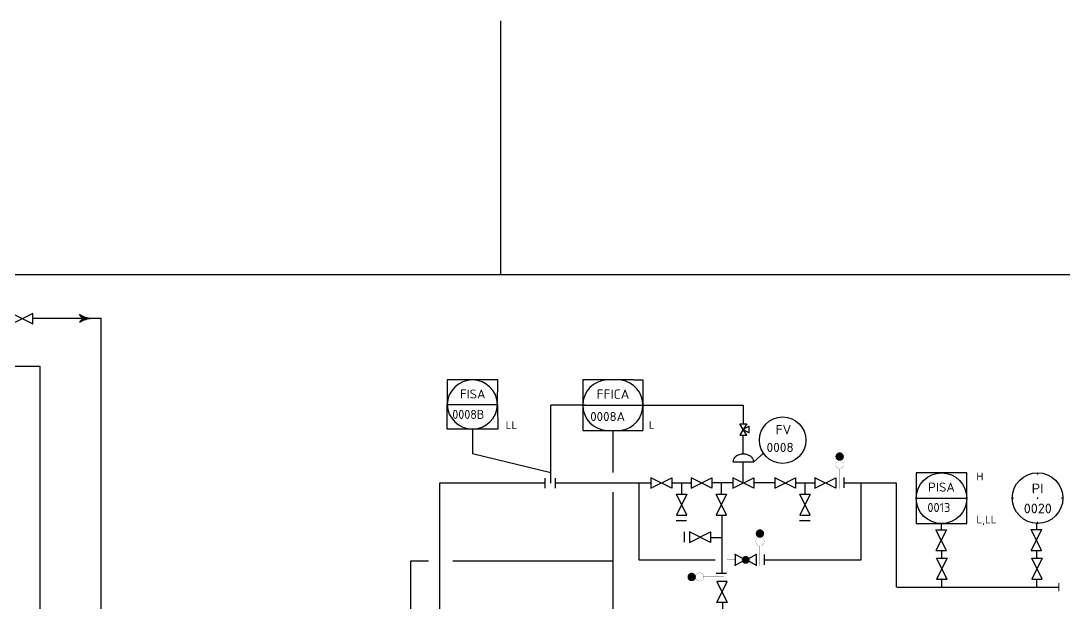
# Model space of a CAD drawing. Extents: x 270 to 589, y 86 to 206.
# Drawn here: x 295.87 to 312.08, y 110.49 to 119.53 of the extents above; entities that cross this region are included whole.
import ezdxf
from ezdxf.enums import TextEntityAlignment as Align

# ---------------------------------------------------------------- set-up
doc = ezdxf.new("R2010")
doc.units = 0
doc.header["$MEASUREMENT"] = 0
doc.linetypes.add('SDASH', pattern=[0.09375, 0.046875, -0.046875])
doc.layers.get('0').update_dxf_attribs({"linetype": 'CONTINUOUS'})
for name, color, linetype in [('IN-ATTRIBS', 7, 'CONTINUOUS'), ('IN-EQUIPMENT', 7, 'CONTINUOUS'), ('IN-INST-TAP', 7, 'CONTINUOUS'), ('IN-INSTRUMENT', 7, 'SDASH'), ('IN-MAJ-PROC', 3, 'CONTINUOUS'), ('IN-MIN-PROC', 7, 'CONTINUOUS')]:
    doc.layers.add(name, color=color, linetype=linetype)
doc.styles.add('ATTRIBS', font='SIMPLEX', dxfattribs={"width": 0.8, "height": 0.125})
doc.styles.add('NARROW', font='simplex', dxfattribs={"width": 0.75, "height": 0.1})
doc.styles.add('S1', font='SIMPLEX.shx')
doc.styles.add('SIMPLEX', font='SIMPLEX')

# ---------------------------------------------------------------- blocks, each defined once
blk = doc.blocks.new('PH35')
at = {"layer": 'IN-ATTRIBS'}
for p in [(0, 0.25), (-0.25, 0), (0, 0), (0.25, 0), (0, -0.25)]:
    blk.add_point(p, dxfattribs=at)
at = {"layer": 'IN-ATTRIBS', "flags": 1}
for tag, style, width, p in [('IDNUM', 'ATTRIBS', 0.8, (0.009, 0.584)), ('DWGNO', 'ATTRIBS', 0.8, (0.003, 0.447)), ('FILENO', 'ATTRIBS', 0.8, (-0.003, 0.311)), ('LOC', 'ATTRIBS', 0.8, (-0.08, -0.422)), ('SIG', 'ATTRIBS', 0.8, (-0.087, -0.563)), ('INSTALL', 'ATTRIBS', 0.8, (-0.087, -0.699)), ('SERV', 'ATTRIBS', 0.8, (-0.083, -0.838)), ('DATE', 'ATTRIBS', 0.8, (-0.088, -0.969)), ('DES', 'NARROW', 0.75, (-0.087, -1.102)), ('CSYS', 'NARROW', 0.75, (-0.087, -1.243))]:
    blk.add_attdef(tag, text='', height=0.1, dxfattribs=dict(at, style=style, width=width)).set_placement(p, align=Align.CENTER)
at = {"layer": 'IN-ATTRIBS', "style": 'ATTRIBS', "flags": 1}
blk.add_attdef('SYSCDI', text='', height=0.1, dxfattribs=at).set_placement((-0.312, 0.312), align=Align.RIGHT)
at = {"layer": 'IN-ATTRIBS', "style": 'S1'}
for tag, p in [('XT', (0.324, 0.257)), ('A1', (0.323, 0.115)), ('A2', (0.323, -0.035)), ('A3', (0.323, -0.185)), ('RES', (0.323, -0.342))]:
    blk.add_attdef(tag, p, '', height=0.1, dxfattribs=at)
at = {"layer": 'IN-ATTRIBS', "style": 'ATTRIBS'}
blk.add_attdef('SYSCDV', text='', height=0.1, dxfattribs=at).set_placement((-0.312, 0.141), align=Align.RIGHT)
at = {"layer": 'IN-ATTRIBS', "style": 'S1'}
for tag, p in [('INSTTYPE', (0, 0.05)), ('TAGNUM', (0.002, -0.156)), ('MD', (0.402, -0.565)), ('SZ', (0.402, -0.696))]:
    blk.add_attdef(tag, text='', height=0.1, dxfattribs=at).set_placement(p, align=Align.CENTER)

msp = doc.modelspace()

# ---------------------------------------------------------------- linework, layer by layer
at = {"color": 6, "linetype": 'CONTINUOUS'}
msp.add_line((271.084, 115.597), (567.702, 115.597, 0.558), dxfattribs=at)
at = {"color": 3, "linetype": 'CONTINUOUS'}
msp.add_line((297.123, 110.291), (297.123, 114.91), dxfattribs=at)
at = {"color": 5, "linetype": 'CONTINUOUS'}
for p, q in [((294.652, 114.17), (296.168, 114.17)), ((296.168, 114.17), (296.168, 110.147)), ((306.759, 111.848), (306.759, 110.954))]:
    msp.add_line(p, q, dxfattribs=at)
at = {"color": 7, "linetype": 'CONTINUOUS'}
for p, q in [((305.387, 113.958), (305.534, 113.958)), ((305.534, 113.958), (305.534, 113.503)), ((302.495, 113.576), (303.281, 113.576)), ((304.104, 112.353), (304.104, 113.565)), ((304.644, 113.565), (304.104, 113.565)), ((305.492, 113.565), (307.095, 113.565)), ((305.534, 113.503), (305.534, 113.171)), ((307.095, 113.565), (307.095, 113.278)), ((302.886, 113.194), (302.886, 112.812)), ((305.071, 112.518), (305.071, 113.171)), ((305.387, 113.171), (305.534, 113.171)), ((307.095, 112.805), (307.095, 113.099)), ((304.104, 112.512), (302.886, 112.812)), ((307.258, 112.683), (307.407, 112.82)), ((305.071, 110.12), (305.071, 112.216)), ((301.923, 111.14), (301.923, 100.584)), ((302.204, 111.14), (301.923, 111.14)), ((305.071, 111.14), (302.583, 111.14))]:
    msp.add_line(p, q, dxfattribs=at)
at = {"linetype": 'CONTINUOUS'}
for p, q in [((304.601, 113.565), (305.534, 113.565)), ((309.78, 112.12), (310.567, 112.12))]:
    msp.add_line(p, q, dxfattribs=at)
at = {"color": 2}
for p, q in [((306.933, 112.683), (307.258, 112.683)), ((307.095, 112.358), (307.095, 112.683)), ((306.933, 112.439), (306.933, 112.277)), ((306.933, 112.277), (307.258, 112.439)), ((307.258, 112.277), (306.933, 112.439)), ((307.258, 112.439), (307.258, 112.277)), ((306.218, 111.857), (306.055, 112.182)), ((306.218, 112.182), (306.055, 111.857)), ((306.055, 112.182), (306.218, 112.182)), ((306.836, 111.857), (306.673, 112.182)), ((306.836, 112.182), (306.673, 111.857)), ((306.673, 112.182), (306.836, 112.182)), ((308.135, 111.857), (307.973, 112.182)), ((308.135, 112.182), (307.973, 111.857)), ((307.973, 112.182), (308.135, 112.182)), ((306.055, 111.857), (306.218, 111.857)), ((306.673, 111.857), (306.836, 111.857)), ((307.973, 111.857), (308.135, 111.857)), ((306.052, 111.776), (306.215, 111.776)), ((307.97, 111.776), (308.132, 111.776)), ((306.177, 111.6), (306.177, 111.437)), ((306.258, 111.597), (306.258, 111.434)), ((306.583, 111.434), (306.258, 111.597)), ((306.258, 111.434), (306.583, 111.597)), ((306.583, 111.597), (306.583, 111.434))]:
    msp.add_line(p, q, dxfattribs=at)
at = {"color": 5}
for p, q in [((306.14, 112.182), (306.14, 112.358)), ((306.758, 112.182), (306.758, 112.358)), ((308.057, 112.182), (308.057, 112.358)), ((306.583, 111.512), (306.759, 111.512)), ((306.673, 110.954), (306.835, 110.954))]:
    msp.add_line(p, q, dxfattribs=at)
at = {"color": 2, "linetype": 'CONTINUOUS'}
for p, q in [((310.174, 111.631), (310.174, 111.727)), ((311.653, 111.632), (311.653, 111.729)), ((310.177, 111.188), (310.177, 111.306)), ((311.656, 111.189), (311.656, 111.307))]:
    msp.add_line(p, q, dxfattribs=at)
at = {"color": 2}
for points in [[(296.061, 114.991), (295.736, 114.829), (295.736, 114.991), (296.061, 114.829)], [(305.658, 112.277), (305.983, 112.439), (305.983, 112.277), (305.658, 112.439)], [(308.208, 112.277), (308.533, 112.439), (308.533, 112.277), (308.208, 112.439)], [(310.249, 111.306), (310.086, 111.631), (310.249, 111.631), (310.086, 111.306)], [(311.728, 111.307), (311.566, 111.632), (311.728, 111.632), (311.566, 111.307)], [(310.26, 110.863), (310.098, 111.188), (310.26, 111.188), (310.098, 110.863)], [(311.739, 110.864), (311.577, 111.189), (311.739, 111.189), (311.577, 110.864)]]:
    msp.add_lwpolyline(points, close=True, dxfattribs=at)
at = {"color": 3}
for points in [[(296.973, 114.91, -0.150368), (296.786, 114.973)], [(296.848, 114.91, -0.206864), (296.786, 114.973)], [(296.848, 114.91, 0.206864), (296.786, 114.848)]]:
    msp.add_lwpolyline(points, format="xyb", dxfattribs=at)
for points in [[(303.277, 113.576), (303.281, 113.958), (302.495, 113.958), (302.495, 113.576)], [(305.384, 113.958), (304.601, 113.958), (304.601, 113.504)], [(303.277, 113.576), (303.281, 113.194), (302.495, 113.194), (302.495, 113.576)], [(304.601, 113.504), (304.601, 113.171), (305.387, 113.171)]]:
    msp.add_lwpolyline(points)
at = {"color": 7, "linetype": 'CONTINUOUS'}
for points in [[(307.095, 113.188), (307.043, 113.278), (307.147, 113.278)], [(307.095, 113.188), (307.043, 113.099), (307.147, 113.099)], [(307.095, 113.188), (307.185, 113.136), (307.185, 113.24)]]:
    msp.add_lwpolyline(points, close=True, dxfattribs=at)
at = {"color": 2}
msp.add_lwpolyline([(307.258, 112.683, 0.126822), (307.246, 112.728, 0.10607), (307.21, 112.769, 0.085783), (307.159, 112.795, 0.075445), (307.095, 112.805, 0.075445), (307.031, 112.795, 0.085783), (306.98, 112.769, 0.10607), (306.944, 112.728, 0.126822), (306.933, 112.683, 0.126822)], format="xyb", dxfattribs=at)
for points, const_width in [([(308.559, 112.767, 1), (308.624, 112.767, 1)], 0.065), ([(308.528, 112.642, 1), (308.655, 112.642, 1)], 0.0025), ([(307.321, 111.571, 1), (307.386, 111.571, 1)], 0.065), ([(307.29, 111.446, 1), (307.418, 111.446, 1)], 0.0025), ([(307.102, 111.162, 1), (307.163, 111.162, 1)], 0.0609), ([(306.293, 110.93, -1), (306.293, 110.865, -1)], 0.065), ([(306.418, 110.961, -1), (306.418, 110.833, -1)], 0.0025)]:
    msp.add_lwpolyline(points, format="xyb", close=True, dxfattribs=dict(at, const_width=const_width))
at = {"color": 2, "const_width": 0.005}
for points in [[(308.591, 112.58), (308.591, 112.267)], [(307.354, 111.384), (307.354, 111.071)], [(306.481, 110.897), (306.793, 110.897)]]:
    msp.add_lwpolyline(points, dxfattribs=at)
msp.add_lwpolyline([(309.78, 112.514), (309.78, 111.727), (310.567, 111.727), (310.567, 112.514)], close=True)
at = {"color": 2}
for points in [[(307.078, 111.19), (306.97, 111.244), (306.97, 111.081), (307.078, 111.135)], [(307.187, 111.19), (307.295, 111.244), (307.295, 111.081), (307.187, 111.135)]]:
    msp.add_lwpolyline(points, dxfattribs=at)
for centre, radius in [((307.706, 113.022), 0.361), ((310.174, 112.12), 0.393), ((311.666, 112.122), 0.393)]:
    msp.add_circle(centre, radius)
at = {"color": 3}
msp.add_arc((296.981, 114.574), 0.336, 91.3322, 125.5377, dxfattribs=at)
for centre, radius, start, end in [((302.886, 113.567), 0.391, 1.2862, 178.7138), ((304.994, 113.565), 0.393, 91.677, 180), ((305.146, 113.569), 0.388, 359.2933, 81.8745), ((302.886, 113.585), 0.391, 181.2862, 358.7138), ((304.994, 113.565), 0.393, 180, 268.323), ((305.146, 113.56), 0.388, 278.1255, 0.7067)]:
    msp.add_arc(centre, radius, start, end)
for p in [(306.933, 112.358), (307.258, 112.358)]:
    msp.add_point(p)
for points in [[(296.82, 114.951), (296.794, 114.956), (296.786, 114.973)], [(296.856, 114.934), (296.805, 114.941), (296.82, 114.951), (296.794, 114.956)], [(296.894, 114.921), (296.817, 114.929), (296.856, 114.934), (296.805, 114.941)], [(296.894, 114.899), (296.817, 114.891), (296.856, 114.886), (296.805, 114.879)], [(296.933, 114.913), (296.832, 114.918), (296.894, 114.921), (296.817, 114.929)], [(296.933, 114.907), (296.832, 114.902), (296.894, 114.899), (296.817, 114.891)], [(296.973, 114.91), (296.848, 114.91), (296.933, 114.913), (296.832, 114.918)], [(296.973, 114.91), (296.848, 114.91), (296.933, 114.907), (296.832, 114.902)], [(296.82, 114.869), (296.794, 114.864), (296.786, 114.848)], [(296.856, 114.886), (296.805, 114.879), (296.82, 114.869), (296.794, 114.864)]]:
    msp.add_solid(points, dxfattribs=at)
at = {"layer": 'IN-ATTRIBS', "color": 2}
for p in [(306.97, 111.244), (307.295, 111.244), (306.97, 111.162), (306.97, 111.081), (307.295, 111.162), (307.295, 111.081)]:
    msp.add_point(p, dxfattribs=at)
at = {"layer": 'IN-ATTRIBS', "color": 7}
for p in [(310.115, 110.864), (310.177, 110.864), (310.24, 110.864)]:
    msp.add_point(p, dxfattribs=at)
at = {"layer": 'IN-EQUIPMENT', "color": 3}
for points, const_width in [([(304.014, 112.436), (304.014, 112.275)], 0.0195), ([(304.177, 112.436), (304.177, 112.275)], 0.0195), ([(311.995, 110.801), (311.995, 110.676)], 0.015)]:
    msp.add_lwpolyline(points, dxfattribs=dict(at, const_width=const_width))
at = {"layer": 'IN-INST-TAP', "color": 2}
for p, q in [((310.177, 110.739), (310.177, 110.864)), ((311.656, 110.74), (311.656, 110.865))]:
    msp.add_line(p, q, dxfattribs=at)
at = {"layer": 'IN-MAJ-PROC', "color": 3}
for p, q in [((302.381, 94.507), (302.381, 112.358)), ((302.381, 112.358), (303.584, 112.358)), ((302.664, 112.358), (303.747, 112.358)), ((303.743, 112.358), (304.018, 112.358)), ((304.179, 112.358), (305.658, 112.358)), ((305.983, 112.358), (306.283, 112.358)), ((306.933, 112.358), (306.608, 112.358)), ((307.583, 112.358), (307.258, 112.358)), ((307.907, 112.358), (308.208, 112.358)), ((308.66, 112.358), (309.47, 112.358)), ((309.47, 112.358), (309.47, 110.739)), ((309.478, 110.739), (311.99, 110.739))]:
    msp.add_line(p, q, dxfattribs=at)
at = {"layer": 'IN-MIN-PROC', "color": 4, "linetype": 'CONTINUOUS'}
msp.add_line((303.328, 115.597, 0.061), (303.328, 119.535), dxfattribs=at)
at = {"layer": 'IN-MIN-PROC', "color": 3}
msp.add_line((297.123, 114.91), (296.061, 114.91), dxfattribs=at)
at = {"layer": 'IN-MIN-PROC', "color": 5}
for p, q in [((305.47, 112.352), (305.47, 111.162)), ((308.923, 111.162), (308.923, 112.358)), ((305.47, 111.162), (306.659, 111.162)), ((307.423, 111.162), (308.923, 111.162))]:
    msp.add_line(p, q, dxfattribs=at)
at = {"layer": 'IN-MIN-PROC', "color": 2}
for p, q in [((308.66, 112.282), (308.66, 112.444)), ((307.423, 111.086), (307.423, 111.248))]:
    msp.add_line(p, q, dxfattribs=at)
at = {"layer": 'IN-MIN-PROC', "color": 5, "linetype": 'CONTINUOUS'}
msp.add_line((306.77, 110.503), (306.77, 110.389), dxfattribs=at)
at = {"layer": 'IN-MIN-PROC', "color": 2}
for points in [[(306.608, 112.277), (306.283, 112.439), (306.283, 112.277), (306.608, 112.439)], [(307.908, 112.277), (307.583, 112.439), (307.583, 112.277), (307.908, 112.439)], [(306.684, 110.503), (306.846, 110.828), (306.684, 110.828), (306.846, 110.503)]]:
    msp.add_lwpolyline(points, close=True, dxfattribs=at)
at = {"layer": 'IN-MIN-PROC', "color": 5, "const_width": 0.005}
msp.add_lwpolyline([(306.839, 111.162), (306.97, 111.162)], dxfattribs=at)

# ---------------------------------------------------------------- block references
at = {"layer": 'IN-INSTRUMENT', "color": 7}
ref = msp.add_blockref('PH35', (311.666, 112.122), dxfattribs=dict(at, xscale=1.53, yscale=1.51, zscale=1.573))
ref.add_attrib('INSTTYPE', 'PI', dxfattribs={"layer": 'IN-ATTRIBS', "color": 7, "height": 0.151, "style": 'S1', "width": 1.013245}).set_placement((311.666, 112.197), align=Align.CENTER)
ref.add_attrib('TAGNUM', '0020', dxfattribs={"layer": 'IN-ATTRIBS', "color": 7, "height": 0.151, "style": 'S1', "width": 1.013245}).set_placement((311.669, 111.886), align=Align.CENTER)

# ---------------------------------------------------------------- texts
at = {"color": 7, "linetype": 'CONTINUOUS', "style": 'SIMPLEX'}
for s, height, p in [('FISA', 0.14, (302.692, 113.669)), ('FFICA', 0.145, (304.816, 113.664)), ('0008A', 0.14, (304.717, 113.319)), ('LL', 0.12, (303.404, 113.196)), ('L', 0.12, (305.627, 113.198)), ('FV', 0.145, (307.596, 113.112)), ('0008', 0.144, (307.456, 112.837)), ('H', 0.12, (310.716, 112.397)), ('PISA', 0.14, (309.966, 112.223)), ('L,LL', 0.12, (310.716, 111.731))]:
    msp.add_text(s, height=height, dxfattribs=at).set_placement(p)
at = {"color": 7, "linetype": 'CONTINUOUS'}
for s, style, width, p in [('0008B', 'SIMPLEX', 0.93, (302.575, 113.352)), ('0013', 'S1', 0.95, (309.954, 111.906))]:
    msp.add_text(s, height=0.14, dxfattribs=dict(at, style=style, width=width)).set_placement(p)

doc.saveas('drawing.dxf')
